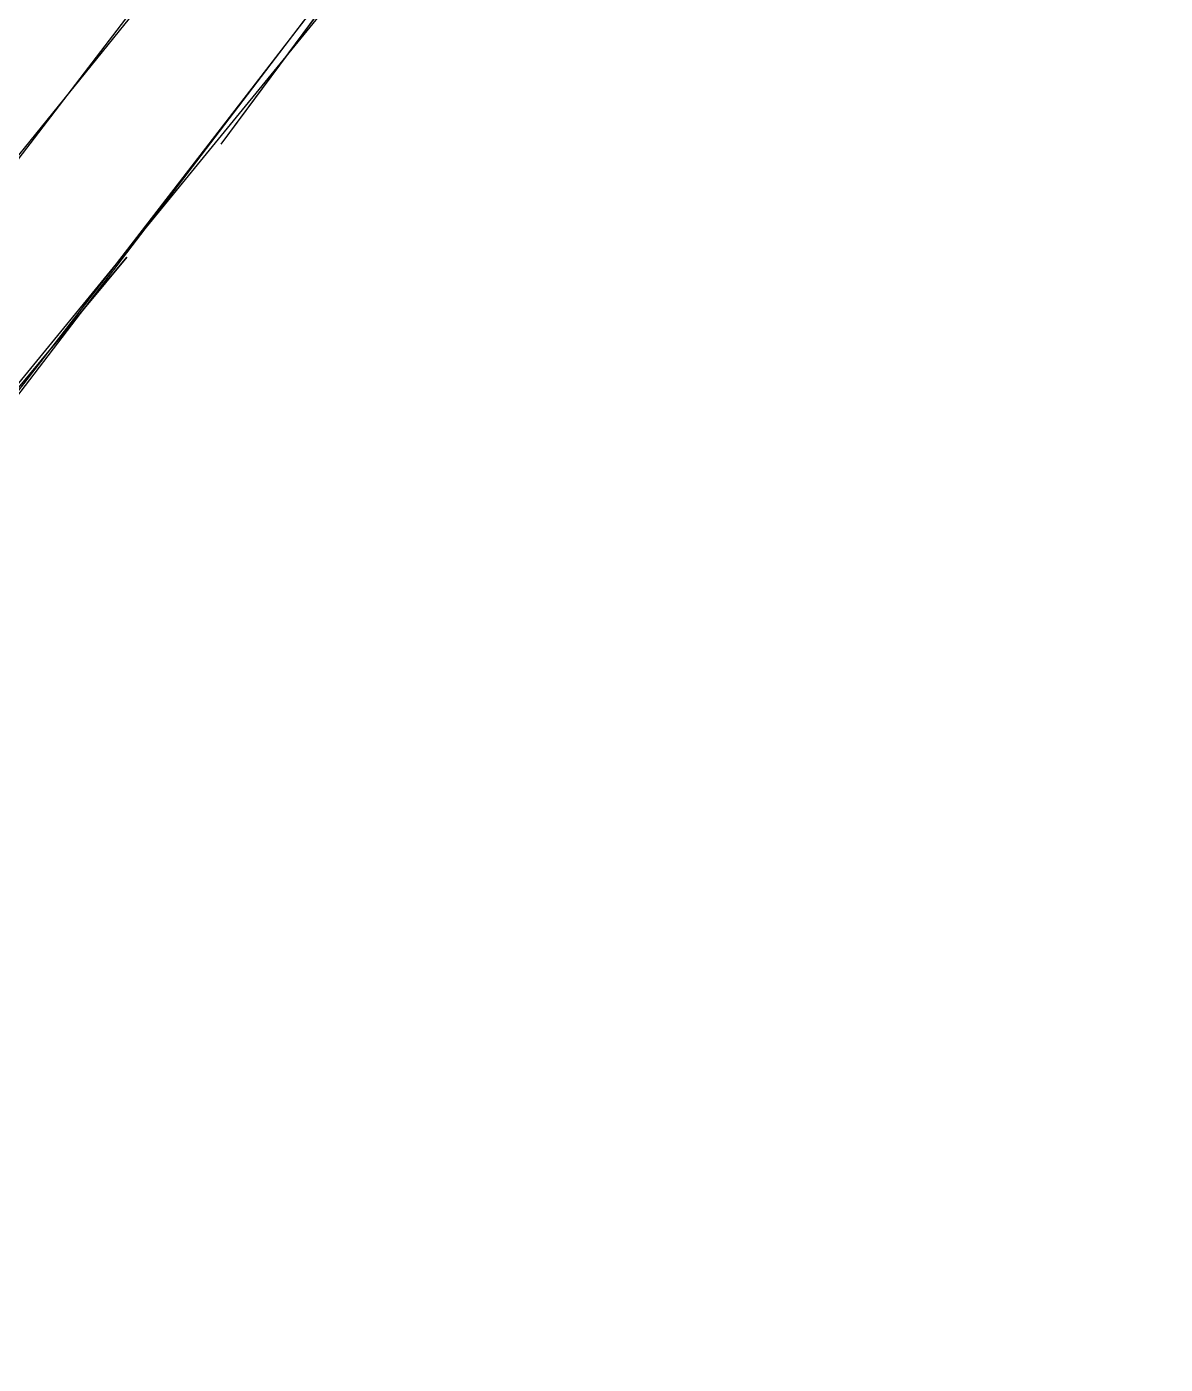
# Model space of a CAD drawing. Header units: millimetres. Extents: x 0 to 420, y 0 to 297.
# Drawn here: x 219.397 to 220.401, y 227.8 to 228.98 of the extents above; entities that cross this region are included whole.
import ezdxf

# ---------------------------------------------------------------- set-up
doc = ezdxf.new("R2010")
doc.units = ezdxf.units.MM
doc.linetypes.add('DASHED', pattern=[1.524, 1.27, -0.254])
doc.layers.add('HIDDEN', color=8, linetype='DASHED', lineweight=25)

msp = doc.modelspace()

# ---------------------------------------------------------------- linework, layer by layer
at = {"layer": 'HIDDEN'}
for points in [[(219.56842, 228.87658), (220.40066, 230.00207)], [(219.56842, 228.87658), (220.40066, 230.00207)], [(219.56842, 228.87658), (220.40066, 230.00207)], [(219.56842, 228.87658), (220.40066, 230.00207)], [(219.56842, 228.87658), (220.40066, 230.00207)], [(219.56842, 228.87658), (220.40066, 230.00207)], [(219.56842, 228.87658), (220.40066, 230.00207)], [(219.56842, 228.87658), (220.40066, 230.00207)], [(219.56842, 228.87658), (220.40066, 230.00207)], [(219.56842, 228.87658), (220.40066, 230.00207)], [(219.56842, 228.87658), (220.40066, 230.00207)], [(219.56842, 228.87658), (220.40066, 230.00207)], [(219.56842, 228.87658), (220.40066, 230.00207)], [(219.56842, 228.87658), (220.40066, 230.00207)], [(219.56842, 228.87658), (220.40066, 230.00207)], [(219.56842, 228.87658), (220.40066, 230.00207)], [(219.56842, 228.87658), (220.40066, 230.00207)], [(219.56842, 228.87658), (220.40066, 230.00207)], [(219.56842, 228.87658), (220.40066, 230.00207)], [(219.56842, 228.87658), (220.40066, 230.00207)], [(219.56847, 228.87665), (220.40073, 230.00217)], [(219.56847, 228.87665), (220.40073, 230.00217)], [(219.56847, 228.87665), (220.40073, 230.00217)], [(219.56847, 228.87665), (220.40073, 230.00217)], [(219.56847, 228.87665), (220.40073, 230.00217)], [(219.56847, 228.87665), (220.40073, 230.00217)], [(219.56847, 228.87665), (220.40073, 230.00217)], [(219.56847, 228.87665), (220.40073, 230.00217)], [(219.56847, 228.87665), (220.40073, 230.00217)], [(219.56847, 228.87665), (220.40073, 230.00217)], [(219.56847, 228.87665), (220.40073, 230.00217)], [(219.56847, 228.87665), (220.40073, 230.00217)], [(219.56847, 228.87665), (220.40073, 230.00217)], [(219.56847, 228.87665), (220.40073, 230.00217)], [(219.56847, 228.87665), (220.40073, 230.00217)], [(219.56847, 228.87665), (220.40073, 230.00217)], [(219.56847, 228.87665), (220.40073, 230.00217)], [(219.56847, 228.87665), (220.40073, 230.00217)], [(219.56847, 228.87665), (220.40073, 230.00217)], [(219.21522, 228.63552), (220.06395, 229.7442)], [(219.32864, 228.57587), (220.17847, 229.68819)], [(220.10431, 229.58571), (219.2602, 228.49178)], [(218.78053, 228.11513), (219.65976, 229.19978)], [(218.78053, 228.11513), (219.65976, 229.19978)], [(218.78053, 228.11513), (219.65976, 229.19978)], [(218.78053, 228.11513), (219.65976, 229.19978)], [(218.78053, 228.11513), (219.65976, 229.19978)], [(218.78053, 228.11513), (219.65976, 229.19978)], [(218.78053, 228.11513), (219.65976, 229.19978)], [(218.78053, 228.11513), (219.65976, 229.19978)], [(218.78053, 228.11513), (219.65976, 229.19978)], [(218.78053, 228.11513), (219.65976, 229.19978)], [(218.78053, 228.11513), (219.65976, 229.19978)], [(218.78053, 228.11513), (219.65976, 229.19978)], [(218.78053, 228.11513), (219.65976, 229.19978)], [(218.78053, 228.11513), (219.65976, 229.19978)], [(218.78053, 228.11513), (219.65976, 229.19978)], [(218.78053, 228.11513), (219.65976, 229.19978)], [(218.78053, 228.11513), (219.65976, 229.19978)], [(218.78053, 228.11513), (219.65976, 229.19978)], [(218.78053, 228.11513), (219.65976, 229.19978)], [(218.78053, 228.11513), (219.65976, 229.19978)], [(218.78053, 228.11513), (219.65976, 229.19978)], [(218.78053, 228.11513), (219.65976, 229.19978)], [(218.78053, 228.11513), (219.65976, 229.19978)], [(218.78053, 228.11513), (219.65976, 229.19978)], [(218.78053, 228.11513), (219.65976, 229.19978)], [(218.78053, 228.11513), (219.65976, 229.19978)], [(218.78053, 228.11513), (219.65976, 229.19978)], [(218.78053, 228.11513), (219.65976, 229.19978)], [(218.78053, 228.11513), (219.65976, 229.19978)], [(218.78053, 228.11513), (219.65976, 229.19978)], [(218.78053, 228.11513), (219.65976, 229.19978)], [(218.78053, 228.11513), (219.65976, 229.19978)], [(218.78053, 228.11513), (219.65976, 229.19978)], [(218.78053, 228.11513), (219.65976, 229.19978)], [(218.78053, 228.11513), (219.65976, 229.19978)], [(218.78053, 228.11513), (219.65976, 229.19978)], [(218.78053, 228.11513), (219.65976, 229.19978)], [(218.78053, 228.11513), (219.65976, 229.19978)], [(218.78053, 228.11513), (219.65976, 229.19978)], [(219.69485, 229.03913), (218.80911, 227.95591)], [(218.67323, 227.80043), (219.56842, 228.87658)], [(218.67323, 227.80043), (219.56842, 228.87658)], [(218.67323, 227.80043), (219.56842, 228.87658)], [(218.67323, 227.80043), (219.56842, 228.87658)], [(218.67323, 227.80043), (219.56842, 228.87658)], [(218.67323, 227.80043), (219.56842, 228.87658)], [(218.67323, 227.80043), (219.56842, 228.87658)], [(218.67323, 227.80043), (219.56842, 228.87658)], [(218.67323, 227.80043), (219.56842, 228.87658)], [(218.67323, 227.80043), (219.56842, 228.87658)], [(218.67323, 227.80043), (219.56842, 228.87658)], [(218.67323, 227.80043), (219.56842, 228.87658)], [(218.67323, 227.80043), (219.56842, 228.87658)], [(218.67323, 227.80043), (219.56842, 228.87658)], [(218.67323, 227.80043), (219.56842, 228.87658)], [(218.67323, 227.80043), (219.56842, 228.87658)], [(218.67323, 227.80043), (219.56842, 228.87658)], [(218.67323, 227.80043), (219.56842, 228.87658)], [(218.67323, 227.80043), (219.56842, 228.87658)], [(218.67323, 227.80043), (219.56842, 228.87658)], [(218.67328, 227.80048), (219.56847, 228.87665)], [(218.67328, 227.80048), (219.56847, 228.87665)], [(218.67328, 227.80048), (219.56847, 228.87665)], [(218.67328, 227.80048), (219.56847, 228.87665)], [(218.67328, 227.80048), (219.56847, 228.87665)], [(218.67328, 227.80048), (219.56847, 228.87665)], [(218.67328, 227.80048), (219.56847, 228.87665)], [(218.67328, 227.80048), (219.56847, 228.87665)], [(218.67328, 227.80048), (219.56847, 228.87665)], [(218.67328, 227.80048), (219.56847, 228.87665)], [(218.67328, 227.80048), (219.56847, 228.87665)], [(218.67328, 227.80048), (219.56847, 228.87665)], [(218.67328, 227.80048), (219.56847, 228.87665)], [(218.67328, 227.80048), (219.56847, 228.87665)], [(218.67328, 227.80048), (219.56847, 228.87665)], [(218.67328, 227.80048), (219.56847, 228.87665)], [(218.67328, 227.80048), (219.56847, 228.87665)], [(218.67328, 227.80048), (219.56847, 228.87665)], [(218.67328, 227.80048), (219.56847, 228.87665)]]:
    msp.add_lwpolyline(points, dxfattribs=at)

doc.saveas('drawing.dxf')
